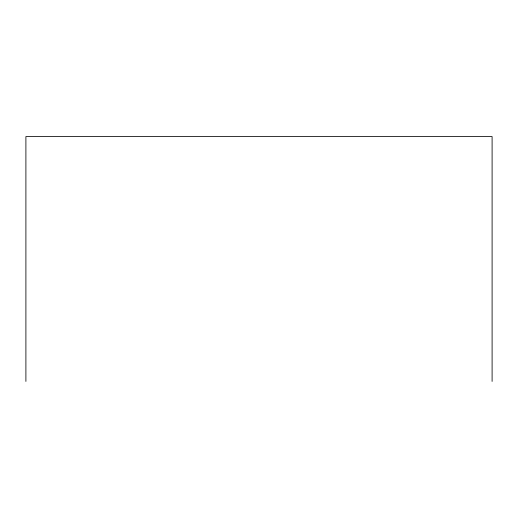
<?xml version="1.0" encoding="UTF-8"?>
<svg xmlns="http://www.w3.org/2000/svg" width="518" height="518" viewBox="0 0 518 518"><rect width="100%" height="100%" fill="white"/><g stroke="black" fill="none" stroke-linecap="round" stroke-linejoin="round"><path stroke-width="0.78" d="M492.1 381.416L492.1 136.584L25.9 136.584L25.9 381.416"/></g></svg>
